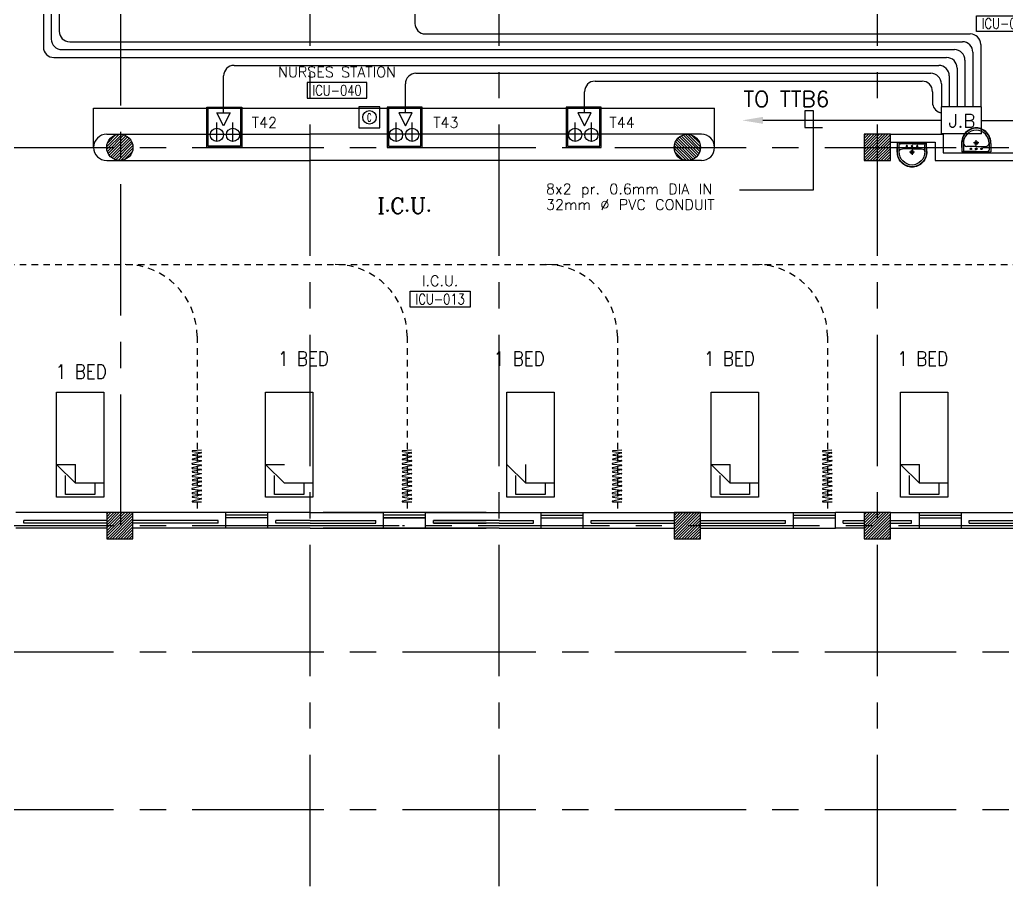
# Model space of a CAD drawing. Extents: x 0 to 92.2, y -1.4 to 78.1.
# Drawn here: x 61.41 to 80.2, y -1.39 to 15.1 of the extents above; entities that cross this region are included whole.
import ezdxf
from ezdxf.enums import TextEntityAlignment as Align

# ---------------------------------------------------------------- set-up
doc = ezdxf.new("R2010")
doc.units = 0
doc.header["$MEASUREMENT"] = 0
for name, pattern in [('CENTERX2', [4, 2.5, -0.5, 0.5, -0.5]), ('DASHED', [0.75, 0.5, -0.25]), ('HIDDEN', [0.375, 0.25, -0.125])]:
    doc.linetypes.add(name, pattern=pattern)
doc.layers.get('0').update_dxf_attribs({"color": 11, "linetype": 'CONTINUOUS'})
for name, color, linetype in [('A_COUNTER', 11, 'CONTINUOUS'), ('A_CUBICLE_CURTAINS', 11, 'HIDDEN'), ('AXES', 11, 'CENTERX2'), ('COL', 11, 'CONTINUOUS'), ('D_CURTAIN', 11, 'HIDDEN'), ('E-CO', 6, 'CONTINUOUS'), ('E-SOCKETS', 4, 'CONTINUOUS'), ('E-TEL', 4, 'CONTINUOUS'), ('E-TEXT', 2, 'CONTINUOUS'), ('E-WIRE', 4, 'CONTINUOUS'), ('FIX', 11, 'CONTINUOUS'), ('FUR', 11, 'CONTINUOUS'), ('HAT', 11, 'CONTINUOUS'), ('INSUL', 11, 'CONTINUOUS'), ('LOCKER', 11, 'CONTINUOUS'), ('RM-BOX', 11, 'CONTINUOUS'), ('RM-NAME', 11, 'CONTINUOUS'), ('RM-NO', 11, 'CONTINUOUS'), ('RS20', 11, 'CONTINUOUS'), ('WALL', 11, 'CONTINUOUS'), ('WIN', 11, 'CONTINUOUS')]:
    doc.layers.add(name, color=color, linetype=linetype)
doc.styles.add('ROMANC', font='romanc', dxfattribs={"height": 0.1})
doc.styles.add('ROMANS', font='ROMANS.shx', dxfattribs={"width": 0.6})
doc.styles.add('RS20', font='ROMANS.shx', dxfattribs={"height": 0.2})
doc.styles.get("Standard").update_dxf_attribs({"font": 'TXT.shx'})

# ---------------------------------------------------------------- blocks, each defined once
blk = doc.blocks.new('*X18')
at = {"color": 0}
for p, q in [((73379, 118298), (73831, 118750)), ((73379, 118351), (73778, 118750)), ((73379, 118404), (73725, 118750)), ((73379, 118457), (73672, 118750)), ((73379, 118510), (73619, 118750)), ((73379, 118563), (73566, 118750)), ((73379, 118616), (73513, 118750)), ((73379, 118669), (73460, 118750)), ((73379, 118722), (73407, 118750)), ((73384, 118250), (73879, 118745)), ((73437, 118250), (73879, 118692)), ((73490, 118250), (73879, 118639)), ((73543, 118250), (73879, 118586)), ((73596, 118250), (73879, 118533)), ((73649, 118250), (73879, 118480)), ((73702, 118250), (73879, 118427)), ((73755, 118250), (73879, 118374)), ((73808, 118250), (73879, 118321)), ((73861, 118250), (73879, 118268))]:
    blk.add_line(p, q, dxfattribs=at)
blk = doc.blocks.new('COL50')
at = {"layer": 'COL'}
blk.add_lwpolyline([(-250, 250), (-250, -250), (250, -250), (250, 250)], close=True, dxfattribs=at)
blk = doc.blocks.new('*X19')
at = {"color": 0}
for p, q in [((84179, 118279), (84650, 118750)), ((84179, 118332), (84596, 118750)), ((84179, 118386), (84543, 118750)), ((84179, 118439), (84490, 118750)), ((84179, 118492), (84437, 118750)), ((84179, 118545), (84384, 118750)), ((84179, 118598), (84331, 118750)), ((84179, 118651), (84278, 118750)), ((84179, 118704), (84225, 118750)), ((84203, 118250), (84679, 118726)), ((84256, 118250), (84679, 118673)), ((84309, 118250), (84679, 118620)), ((84362, 118250), (84679, 118567)), ((84415, 118250), (84679, 118514)), ((84468, 118250), (84679, 118461)), ((84521, 118250), (84679, 118408)), ((84574, 118250), (84679, 118355)), ((84627, 118250), (84679, 118302))]:
    blk.add_line(p, q, dxfattribs=at)
blk = doc.blocks.new('C')
at = {"layer": 'D_CURTAIN'}
for points in [[(0.229, 0.077), (0.229, 0.077, 0.848601), (0.219, 0.076), (0.202, -0.062, -0.855925), (0.192, -0.063), (0.167, 0.072, 0.866955), (0.157, 0.072), (0.144, -0.065, -0.843142), (0.134, -0.066), (0.099, 0.077, 0.845318), (0.089, 0.076), (0.076, -0.066, -0.842227), (0.066, -0.067), (0.029, 0.079, 0.837896), (0.019, 0.078), (0.004, -0.065, -0.84563), (-0.006, -0.065), (-0.04, 0.078, 0.842014), (-0.049, 0.078), (-0.065, -0.063, -0.866148), (-0.075, -0.063), (-0.099, 0.074, 0.854133), (-0.109, 0.074), (-0.129, -0.066, -0.838104), (-0.139, -0.067), (-0.17, 0.077, 0.84026), (-0.18, 0.077), (-0.183, -0.071)], [(0.639, -0.068), (0.628, 0.076, 0.848601), (0.618, 0.076), (0.601, -0.063, -0.855925), (0.591, -0.063), (0.566, 0.071, 0.866955), (0.556, 0.071), (0.542, -0.066, -0.843142), (0.533, -0.066), (0.497, 0.076, 0.845318), (0.488, 0.075), (0.474, -0.067, -0.842227), (0.465, -0.068), (0.427, 0.078, 0.837896), (0.417, 0.078), (0.403, -0.065, -0.84563), (0.393, -0.066), (0.359, 0.078, 0.842014), (0.349, 0.077), (0.334, -0.063, -0.866148), (0.324, -0.064), (0.299, 0.074, 0.854133), (0.29, 0.073), (0.27, -0.067, -0.838104), (0.26, -0.067), (0.229, 0.077, 0.84026), (0.219, 0.076)]]:
    blk.add_lwpolyline(points, format="xyb", dxfattribs=at)
blk = doc.blocks.new('RM1')
at = {"layer": 'RM-BOX'}
blk.add_lwpolyline([(570, -200), (-570, -200), (-570, -500), (570, -500)], close=True, dxfattribs=at)
at = {"layer": 'RM-NAME', "style": 'ROMANS'}
blk.add_attdef('ROOMNAME1', text='', height=200, dxfattribs=at).set_placement((0, 324), align=Align.MIDDLE)
blk = doc.blocks.new('*X124')
at = {"color": 0}
for p, q in [((193089, 10708), (193542, 11161)), ((193089, 10761), (193488, 11161)), ((193089, 10814), (193435, 11161)), ((193089, 10867), (193382, 11161)), ((193089, 10920), (193329, 11161)), ((193089, 10973), (193276, 11161)), ((193089, 11026), (193223, 11161)), ((193089, 11079), (193170, 11161)), ((193089, 11132), (193117, 11161)), ((193095, 10661), (193589, 11155)), ((193148, 10661), (193589, 11102)), ((193201, 10661), (193589, 11049)), ((193254, 10661), (193589, 10996)), ((193307, 10661), (193589, 10943)), ((193360, 10661), (193589, 10890)), ((193413, 10661), (193589, 10837)), ((193466, 10661), (193589, 10784)), ((193519, 10661), (193589, 10731)), ((193572, 10661), (193589, 10678))]:
    blk.add_line(p, q, dxfattribs=at)
blk = doc.blocks.new('*X123')
at = {"color": 0}
for p, q in [((84179, 10675), (84665, 11161)), ((84179, 10729), (84612, 11161)), ((84179, 10782), (84559, 11161)), ((84179, 10835), (84506, 11161)), ((84179, 10888), (84453, 11161)), ((84179, 10941), (84400, 11161)), ((84179, 10994), (84347, 11161)), ((84179, 11047), (84294, 11161)), ((84179, 11100), (84240, 11161)), ((84179, 11153), (84187, 11161)), ((84218, 10661), (84679, 11122)), ((84271, 10661), (84679, 11069)), ((84324, 10661), (84679, 11016)), ((84377, 10661), (84679, 10963)), ((84430, 10661), (84679, 10910)), ((84483, 10661), (84679, 10857)), ((84536, 10661), (84679, 10804)), ((84589, 10661), (84679, 10751)), ((84642, 10661), (84679, 10698))]:
    blk.add_line(p, q, dxfattribs=at)
blk = doc.blocks.new('LAV1')
at = {"layer": 'FIX', "linetype": 'BYBLOCK', "ltscale": 0.3}
for p, q in [((-280, 210), (-275, 50)), ((-245, 210), (-245, 85)), ((245, 210), (245, 85)), ((280, 210), (275, 50)), ((0, 60), (-220, 60)), ((0, 60), (220, 60))]:
    blk.add_line(p, q, dxfattribs=at)
at = {"layer": 'FIX', "linetype": 'CONTINUOUS'}
for p, q in [((-275, 210), (-275, 50)), ((275, 210), (275, 50)), ((0, 50), (-275, 50)), ((0, 50), (-252, 50)), ((0, 155), (-181, 155)), ((0, 155), (181, 155)), ((0, 50), (252, 50)), ((0, 50), (275, 50))]:
    blk.add_line(p, q, dxfattribs=at)
at = {"layer": 'FIX', "linetype": 'DASHED', "ltscale": 0.05}
for p, q in [((50, 220), (-50, 220)), ((0, 170), (0, 270)), ((0, 170), (0, 270))]:
    blk.add_line(p, q, dxfattribs=at)
at = {"layer": 'FIX'}
for p, q in [((16, 107), (-15, 107)), ((0, 92), (0, 123))]:
    blk.add_line(p, q, dxfattribs=at)
for centre, radius in [((0, 220), 29.5), ((0, 220), 22.5), ((0, 107), 15.5)]:
    blk.add_circle(centre, radius, dxfattribs=at)
at = {"layer": 'FIX', "linetype": 'HIDDEN', "ltscale": 0.05}
for centre in [(-100, 107), (100, 107)]:
    blk.add_circle(centre, 12.4, dxfattribs=at)
at = {"layer": 'FIX', "linetype": 'BYBLOCK', "ltscale": 0.3}
for centre, radius, start, end in [((7, 220), 287, 91.3776, 182.0064), ((-7, 220), 287, 357.9936, 88.6224), ((-220, 85), 24.9, 179.7021, 269.9486), ((220, 85), 24.9, 270.0514, 0.2979)]:
    blk.add_arc(centre, radius, start, end, dxfattribs=at)
at = {"layer": 'FIX', "linetype": 'CONTINUOUS'}
for centre, radius, start, end in [((8, 217), 283, 91.6988, 181.351), ((8, 212), 253, 91.7328, 180.4884), ((-8, 217), 283, 358.649, 88.3012), ((-8, 212), 253, 359.5116, 88.2672), ((-179, 222), 66.9, 190.2006, 268.0786), ((179, 222), 66.9, 271.9214, 349.7994)]:
    blk.add_arc(centre, radius, start, end, dxfattribs=at)

msp = doc.modelspace()

# ---------------------------------------------------------------- hatches: boundary and pattern name
at = {"layer": 'HAT'}
h = msp.add_hatch(dxfattribs=at)
h.set_pattern_fill('ANSI31', color=256, scale=0.3, style=0)
h.set_pattern_definition([(45, (2.072397, -30.96219), (-0.026516504, 0.026516504), [])])
h.paths.add_polyline_path([(63.0627, 12.6723), (63.3127, 12.6723), (63.3127, 12.9223, 0.4142136)])
h.paths.add_polyline_path([(63.3127, 12.9223), (63.3127, 12.6723), (63.5627, 12.6723, 0.4142136)])
h.paths.add_polyline_path([(63.5627, 12.6723), (63.3127, 12.6723), (63.3127, 12.4223, 0.4142136)])
h.paths.add_polyline_path([(63.3127, 12.6723), (63.0627, 12.6723, 0.4142136), (63.3127, 12.4223)])
h = msp.add_hatch(dxfattribs=at)
h.set_pattern_fill('ANSI31', color=256, scale=0.3, style=0)
h.set_pattern_definition([(135, (135.354096, -30.9633), (0.026516504, 0.026516504), [])])
h.paths.add_polyline_path([(74.3638, 12.6711), (74.1138, 12.6711), (74.1138, 12.9211, -0.4142136)])
h.paths.add_polyline_path([(74.1138, 12.9211), (74.1138, 12.6711), (73.8638, 12.6711, -0.4142136)])
h.paths.add_polyline_path([(73.8638, 12.6711), (74.1138, 12.6711), (74.1138, 12.4211, -0.4142136)])
h.paths.add_polyline_path([(74.1138, 12.6711), (74.3638, 12.6711, -0.4142136), (74.1138, 12.4211)])

# ---------------------------------------------------------------- linework, layer by layer
at = {"layer": 'A_COUNTER'}
for p, q in [((62.8127, 13.4211), (74.6338, 13.4211)), ((63.0627, 12.9211), (66.9327, 12.9211)), ((74.3838, 12.9211), (66.9327, 12.9211)), ((63.0627, 12.4211), (66.9327, 12.4211)), ((74.3838, 12.4211), (66.9327, 12.4211))]:
    msp.add_line(p, q, dxfattribs=at)
for centre, start, end in [((63.0627, 12.6723), 90, 270), ((74.3838, 12.6723), 270, 90)]:
    msp.add_arc(centre, 0.25, start, end, dxfattribs=at)
at = {"layer": 'A_CUBICLE_CURTAINS', "ltscale": 0.5}
for p, q in [((56.6827, 10.4438), (80.7827, 10.4438)), ((64.7827, 9.0758), (64.7827, 5.7211)), ((68.7827, 9.0758), (68.7827, 5.7211)), ((72.7827, 9.0758), (72.7827, 5.7211)), ((76.7827, 9.0758), (76.7827, 5.7211))]:
    msp.add_line(p, q, dxfattribs=at)
for centre in [(63.4147, 9.0758), (67.4147, 9.0758), (71.4147, 9.0758), (75.4147, 9.0758)]:
    msp.add_arc(centre, 1.368, 0, 90, dxfattribs=at)
at = {"layer": 'AXES'}
for p, q in [((66.9327, -1.3931), (66.9327, 77.4195)), ((66.9327, -1.3931), (66.9327, 77.4195)), ((70.5327, -1.3931), (70.5327, 77.4195)), ((70.5327, -1.3931), (70.5327, 77.4195)), ((63.3327, 5.4711), (63.3327, 64.2911)), ((77.7327, -1.3931), (77.7327, 59.1911)), ((0.6927, 12.6711), (68.7327, 12.6711)), ((68.7327, 12.6711), (84.9327, 12.6711)), ((0.6927, 5.4711), (68.7327, 5.4711)), ((66.1327, 5.4711), (91.5023, 5.4711)), ((0.6927, 3.0711), (68.7327, 3.0711)), ((68.7327, 3.0711), (84.9327, 3.0711)), ((0.6927, 0.0711), (68.7327, 0.0711)), ((68.7327, 0.0711), (84.9327, 0.0711))]:
    msp.add_line(p, q, dxfattribs=at)
at = {"layer": 'COL'}
for p, q in [((63.0627, 5.7211), (63.0627, 5.2211)), ((63.5627, 5.7211), (63.0627, 5.7211)), ((63.5627, 5.2211), (63.5627, 5.7211)), ((73.8627, 5.7211), (73.8627, 5.2211)), ((74.3627, 5.7211), (73.8627, 5.7211)), ((74.3627, 5.2211), (74.3627, 5.7211)), ((63.0627, 5.2211), (63.5627, 5.2211)), ((73.8627, 5.2211), (74.3627, 5.2211))]:
    msp.add_line(p, q, dxfattribs=at)
at = {"layer": 'E-CO', "color": 4}
msp.add_lwpolyline([(68.2646, 13.4461), (67.8646, 13.4461), (67.8646, 13.0461), (68.2646, 13.0461)], close=True, dxfattribs=at)
at = {"layer": 'E-SOCKETS'}
for p, q in [((64.9697, 12.6711), (64.9697, 13.4408)), ((64.9697, 13.4408), (65.6371, 13.4408)), ((65.6371, 13.4408), (65.6371, 12.6711)), ((69.0664, 13.4408), (68.399, 13.4408)), ((68.399, 13.4408), (68.399, 12.6711)), ((69.0664, 12.6711), (69.0664, 13.4408)), ((72.4768, 13.4408), (71.8094, 13.4408)), ((71.8094, 13.4408), (71.8094, 12.6711)), ((72.4768, 12.6711), (72.4768, 13.4408)), ((65.1582, 12.7865), (65.1582, 13.1448)), ((65.4659, 12.7865), (65.4659, 13.1448)), ((68.5702, 12.7865), (68.5702, 13.1448)), ((68.8779, 12.7865), (68.8779, 13.1448)), ((71.9806, 12.7865), (71.9806, 13.1448)), ((72.2883, 12.7865), (72.2883, 13.1448)), ((65.6371, 12.6711), (64.9697, 12.6711)), ((68.399, 12.6711), (69.0664, 12.6711)), ((71.8094, 12.6711), (72.4768, 12.6711))]:
    msp.add_line(p, q, dxfattribs=at)
at = {"layer": 'E-SOCKETS', "color": 8}
for p, q in [((64.9947, 13.4158), (65.6121, 13.4158)), ((64.9947, 12.6961), (64.9947, 13.4158)), ((65.6121, 13.4158), (65.6121, 12.6961)), ((69.0414, 13.4158), (68.424, 13.4158)), ((68.424, 13.4158), (68.424, 12.6961)), ((69.0414, 12.6961), (69.0414, 13.4158)), ((72.4518, 13.4158), (71.8344, 13.4158)), ((71.8344, 13.4158), (71.8344, 12.6961)), ((72.4518, 12.6961), (72.4518, 13.4158)), ((65.6121, 12.6961), (64.9947, 12.6961)), ((68.424, 12.6961), (69.0414, 12.6961)), ((71.8344, 12.6961), (72.4518, 12.6961))]:
    msp.add_line(p, q, dxfattribs=at)
at = {"layer": 'E-SOCKETS'}
for points in [[(65.1612, 13.3268), (65.4137, 13.3268), (65.2875, 13.0846), (65.2875, 13.0846)], [(68.8749, 13.3268), (68.6223, 13.3268), (68.7486, 13.0846), (68.7486, 13.0846)], [(72.2853, 13.3268), (72.0328, 13.3268), (72.159, 13.0846), (72.159, 13.0846)]]:
    msp.add_lwpolyline(points, close=True, dxfattribs=at)
for centre in [(65.1582, 12.9115), (65.4659, 12.9115), (68.5702, 12.9115), (68.8779, 12.9115), (71.9806, 12.9115), (72.2883, 12.9115)]:
    msp.add_circle(centre, 0.125, dxfattribs=at)
at = {"layer": 'E-TEL', "color": 4}
for p, q in [((79.716, 13.4457), (78.9498, 13.4457)), ((78.9498, 12.9279), (78.9498, 13.4457)), ((79.716, 12.9279), (79.716, 13.4457)), ((79.716, 12.9279), (78.9498, 12.9279))]:
    msp.add_line(p, q, dxfattribs=at)
at = {"layer": 'E-TEXT', "color": 11}
msp.add_lwpolyline([(75.1067, 11.8652), (76.5179, 11.8652), (76.5179, 13.3663), (76.3539, 13.3663), (76.3539, 13.0534), (76.6894, 13.0534)], dxfattribs=at)
at = {"layer": 'E-WIRE', "linetype": 'BYBLOCK', "ltscale": 0.3}
for p, q in [((61.8588, 25.4056), (61.8588, 14.5828)), ((62.0088, 25.5556), (62.0088, 14.7328)), ((62.1588, 20.7001), (62.1588, 14.8828)), ((68.9288, 17.1092), (68.9288, 15.0328)), ((62.3588, 14.6828), (79.3498, 14.6828)), ((69.1288, 14.8328), (79.4998, 14.8328)), ((62.2088, 14.5328), (79.1998, 14.5328)), ((62.0588, 14.3828), (79.0498, 14.3828)), ((65.4875, 14.2328), (78.8998, 14.2328)), ((65.2875, 13.3268), (65.2875, 14.0328)), ((68.9486, 14.0828), (78.7498, 14.0828)), ((72.359, 13.9328), (78.582, 13.9328)), ((68.7486, 13.3268), (68.7486, 13.8828)), ((72.159, 13.3268), (72.159, 13.7328)), ((78.9498, 13.3259), (78.9179, 13.3368)), ((79.716, 13.1868), (81.6197, 13.1868))]:
    msp.add_line(p, q, dxfattribs=at)
at = {"layer": 'E-WIRE', "color": 4, "linetype": 'BYBLOCK'}
for p, q in [((79.5498, 14.4828), (79.5498, 13.4457)), ((79.6998, 14.6328), (79.6998, 13.4457)), ((79.3998, 14.3328), (79.3998, 13.4457)), ((79.2498, 14.1828), (79.2498, 13.4457)), ((79.0998, 14.0328), (79.0998, 13.4457)), ((78.782, 13.7328), (78.782, 13.5262)), ((78.9498, 13.8828), (78.9498, 13.4457)), ((78.9498, 13.1868), (75.554, 13.1868))]:
    msp.add_line(p, q, dxfattribs=at)
at = {"layer": 'E-WIRE'}
msp.add_circle((68.0646, 13.2447), 0.128, dxfattribs=at)
at = {"layer": 'E-WIRE', "linetype": 'BYBLOCK', "ltscale": 0.3}
for centre, start, end in [((62.3588, 14.8828), 180, 270), ((69.1288, 15.0328), 180, 270), ((62.2088, 14.7328), 180, 270), ((79.3498, 14.4828), 0, 90), ((62.0588, 14.5828), 180, 270), ((79.0498, 14.1828), 0, 90), ((65.4875, 14.0328), 90, 180), ((78.8998, 14.0328), 0, 90), ((68.9486, 13.8828), 90, 180), ((72.359, 13.7328), 90, 180), ((78.582, 13.7328), 360, 90), ((78.7498, 13.8828), 0, 90)]:
    msp.add_arc(centre, 0.2, start, end, dxfattribs=at)
at = {"layer": 'E-WIRE', "linetype": 'BYBLOCK'}
for centre, start, end in [((79.4998, 14.6328), 0, 90), ((79.1998, 14.3328), 0, 90), ((78.982, 13.5262), 180, 251.2814)]:
    msp.add_arc(centre, 0.2, start, end, dxfattribs=at)
at = {"layer": 'E-WIRE', "color": 4}
msp.add_solid([(75.5565, 13.2535), (75.5565, 13.1201), (75.1565, 13.1868)], dxfattribs=at)
at = {"layer": 'FUR'}
for p, q in [((62.1068, 6.0114), (62.1068, 8.0114)), ((62.1068, 8.0114), (63.0068, 8.0114)), ((63.0068, 8.0114), (63.0068, 6.0114)), ((66.0869, 6.0114), (66.0869, 8.0114)), ((66.0869, 8.0114), (66.9869, 8.0114)), ((66.9869, 8.0114), (66.9869, 6.0114)), ((70.6772, 6.0114), (70.6772, 8.0114)), ((70.6772, 8.0114), (71.5772, 8.0114)), ((71.5772, 8.0114), (71.5772, 6.0114)), ((74.5702, 6.0114), (74.5702, 8.0114)), ((74.5702, 8.0114), (75.4702, 8.0114)), ((75.4702, 8.0114), (75.4702, 6.0114)), ((78.1748, 6.0114), (78.1748, 8.0114)), ((78.1748, 8.0114), (79.0748, 8.0114)), ((79.0748, 8.0114), (79.0748, 6.0114)), ((62.1068, 6.6365), (62.4679, 6.6365)), ((62.4679, 6.2831), (62.1068, 6.6365)), ((62.4679, 6.2831), (62.4679, 6.6365)), ((66.0869, 6.6365), (66.4481, 6.6365)), ((66.4481, 6.2831), (66.0869, 6.6365)), ((71.0383, 6.2831), (70.6772, 6.6365)), ((71.0383, 6.2831), (71.0383, 6.6365)), ((74.5702, 6.6365), (74.9313, 6.6365)), ((74.9313, 6.2831), (74.5702, 6.6365)), ((74.9313, 6.2831), (74.9313, 6.6365)), ((78.1748, 6.6365), (78.5359, 6.6365)), ((78.5359, 6.2831), (78.1748, 6.6365)), ((78.5359, 6.2831), (78.5359, 6.6365)), ((62.2789, 6.0669), (62.2789, 6.4266)), ((66.2591, 6.0669), (66.2591, 6.4266)), ((70.8494, 6.0669), (70.8494, 6.4266)), ((74.7424, 6.0669), (74.7424, 6.4266)), ((78.3469, 6.0669), (78.3469, 6.4266)), ((63.0068, 6.2831), (62.4679, 6.2831)), ((62.8369, 6.2831), (62.8369, 6.0669)), ((66.9869, 6.2831), (66.4481, 6.2831)), ((66.817, 6.2831), (66.817, 6.0669)), ((71.5772, 6.2831), (71.0383, 6.2831)), ((71.4073, 6.2831), (71.4073, 6.0669)), ((75.4702, 6.2831), (74.9313, 6.2831)), ((75.3003, 6.2831), (75.3003, 6.0669)), ((79.0748, 6.2831), (78.5359, 6.2831)), ((78.9049, 6.2831), (78.9049, 6.0669)), ((62.8369, 6.0669), (62.2789, 6.0669)), ((66.817, 6.0669), (66.2591, 6.0669)), ((71.4073, 6.0669), (70.8494, 6.0669)), ((75.3003, 6.0669), (74.7424, 6.0669)), ((78.9049, 6.0669), (78.3469, 6.0669)), ((63.0068, 6.0114), (62.1068, 6.0114)), ((66.9869, 6.0114), (66.0869, 6.0114)), ((71.5772, 6.0114), (70.6772, 6.0114)), ((75.4702, 6.0114), (74.5702, 6.0114)), ((79.0748, 6.0114), (78.1748, 6.0114))]:
    msp.add_line(p, q, dxfattribs=at)
at = {"layer": 'INSUL'}
for p, q in [((61.4827, 5.5211), (61.4827, 5.5711)), ((63.0627, 5.5711), (61.4827, 5.5711)), ((63.0627, 5.5211), (61.4827, 5.5211)), ((65.1827, 5.5711), (63.5627, 5.5711)), ((65.1827, 5.5211), (63.5627, 5.5211)), ((65.1827, 5.5211), (65.1827, 5.5711)), ((66.2827, 5.5211), (66.2827, 5.5711)), ((66.6827, 5.5711), (66.2827, 5.5711)), ((66.2827, 5.5211), (66.2827, 5.5711)), ((66.9327, 5.5711), (66.2827, 5.5711)), ((66.6827, 5.5211), (66.2827, 5.5211)), ((66.9327, 5.5211), (66.2827, 5.5211)), ((66.9327, 5.5711), (68.1827, 5.5711)), ((66.9327, 5.5211), (68.1827, 5.5211)), ((68.186, 5.5211), (68.186, 5.5711)), ((69.2827, 5.5711), (70.2827, 5.5711)), ((69.2827, 5.5211), (69.2827, 5.5711)), ((69.2827, 5.5211), (70.2827, 5.5211)), ((70.5327, 5.5711), (69.286, 5.5711)), ((70.5327, 5.5211), (69.286, 5.5211)), ((70.5327, 5.5711), (71.186, 5.5711)), ((70.5327, 5.5211), (71.186, 5.5211)), ((70.7827, 5.5711), (71.186, 5.5711)), ((70.7827, 5.5211), (71.186, 5.5211)), ((71.186, 5.5211), (71.186, 5.5711)), ((71.186, 5.5211), (71.186, 5.5711)), ((72.2827, 5.5711), (73.8627, 5.5711)), ((72.2827, 5.5211), (72.2827, 5.5711)), ((72.2827, 5.5211), (73.8627, 5.5211)), ((74.3627, 5.5711), (75.9827, 5.5711)), ((74.3627, 5.5211), (75.9827, 5.5211)), ((75.9827, 5.5211), (75.9827, 5.5711)), ((77.0827, 5.5711), (77.4827, 5.5711)), ((77.0827, 5.5211), (77.0827, 5.5711)), ((77.0827, 5.5211), (77.4827, 5.5211)), ((77.9827, 5.5711), (78.3793, 5.5711)), ((77.9827, 5.5211), (78.3793, 5.5211)), ((78.3793, 5.5211), (78.3793, 5.5711)), ((79.4793, 5.5211), (79.4793, 5.5711)), ((79.4793, 5.5711), (83.1327, 5.5711)), ((79.4793, 5.5211), (83.1327, 5.5211))]:
    msp.add_line(p, q, dxfattribs=at)
at = {"layer": 'LOCKER', "color": 0, "linetype": 'BYBLOCK', "ltscale": 0.3}
for p, q in [((62.8127, 12.6723), (62.8127, 13.4211)), ((74.6338, 12.6723), (74.6338, 13.4211))]:
    msp.add_line(p, q, dxfattribs=at)
at = {"layer": 'WALL', "linetype": 'BYBLOCK'}
for p, q in [((77.9827, 12.9211), (78.9827, 12.9211)), ((78.9827, 12.9211), (78.9827, 12.5711)), ((77.9827, 12.7711), (78.8327, 12.7711)), ((78.8327, 12.7711), (78.8327, 12.4211)), ((78.8327, 12.4211), (80.7827, 12.4211)), ((78.9827, 12.5711), (84.6327, 12.5711))]:
    msp.add_line(p, q, dxfattribs=at)
at = {"layer": 'WALL'}
for p, q in [((65.3327, 5.7211), (61.3327, 5.7211)), ((65.3327, 5.4211), (65.3327, 5.7211)), ((66.6827, 5.7211), (66.1327, 5.7211)), ((66.1327, 5.4211), (66.1327, 5.7211)), ((66.9327, 5.7211), (66.1327, 5.7211)), ((66.9327, 5.7211), (68.3294, 5.7211)), ((67.1827, 5.7211), (68.3294, 5.7211)), ((68.3327, 5.7211), (67.186, 5.7211)), ((68.3327, 5.4211), (68.3327, 5.7211)), ((69.1327, 5.7211), (70.2827, 5.7211)), ((69.1327, 5.7211), (70.2827, 5.7211)), ((69.1327, 5.4211), (69.1327, 5.7211)), ((70.286, 5.7211), (69.136, 5.7211)), ((70.286, 5.7211), (69.136, 5.7211)), ((70.2827, 5.7211), (71.3327, 5.7211)), ((71.3327, 5.4211), (71.3327, 5.7211)), ((71.3327, 5.4211), (71.3327, 5.7211)), ((72.1327, 5.7211), (76.1327, 5.7211)), ((72.1327, 5.4211), (72.1327, 5.7211)), ((76.1327, 5.4211), (76.1327, 5.7211)), ((76.9327, 5.4211), (76.9327, 5.7211)), ((77.4827, 5.7211), (76.9327, 5.7211)), ((77.9827, 5.7211), (78.5327, 5.7211)), ((78.5327, 5.4211), (78.5327, 5.7211)), ((79.3327, 5.4211), (79.3327, 5.7211)), ((79.3327, 5.7211), (80.7827, 5.7211)), ((63.0627, 5.4211), (61.3327, 5.4211)), ((65.3327, 5.4211), (63.5627, 5.4211)), ((66.6827, 5.4211), (66.1327, 5.4211)), ((66.9327, 5.4211), (66.1327, 5.4211)), ((66.9327, 5.4211), (68.3294, 5.4211)), ((67.1827, 5.4211), (68.3294, 5.4211)), ((68.3327, 5.4211), (67.186, 5.4211)), ((69.1327, 5.4211), (70.2827, 5.4211)), ((69.1327, 5.4211), (70.2827, 5.4211)), ((70.2827, 5.4211), (69.136, 5.4211)), ((70.5327, 5.4211), (69.136, 5.4211)), ((70.5327, 5.4211), (71.3327, 5.4211)), ((70.7827, 5.4211), (71.3327, 5.4211)), ((72.1327, 5.4211), (73.8627, 5.4211)), ((74.3627, 5.4211), (76.1327, 5.4211)), ((77.4827, 5.4211), (76.9327, 5.4211)), ((77.9827, 5.4211), (78.5327, 5.4211)), ((79.3327, 5.4211), (83.2827, 5.4211))]:
    msp.add_line(p, q, dxfattribs=at)
at = {"layer": 'WALL', "linetype": 'BYBLOCK', "ltscale": 0.3}
for points in [[(77.4827, 12.4211), (77.9827, 12.4211), (77.9827, 12.9211), (77.4827, 12.9211)], [(77.4827, 5.2211), (77.9827, 5.2211), (77.9827, 5.7211), (77.4827, 5.7211)]]:
    msp.add_lwpolyline(points, close=True, dxfattribs=at)
at = {"layer": 'WALL'}
for centre in [(63.3127, 12.6723), (74.1138, 12.6711)]:
    msp.add_circle(centre, 0.25, dxfattribs=at)
at = {"layer": 'WIN'}
for p, q in [((66.1327, 5.7211), (65.3327, 5.7211)), ((66.1327, 5.6711), (65.3327, 5.6711)), ((69.1294, 5.7211), (68.3327, 5.7211)), ((69.1294, 5.6711), (68.3327, 5.6711)), ((71.3327, 5.7211), (72.1327, 5.7211)), ((71.3327, 5.6711), (72.1327, 5.6711)), ((76.1327, 5.7211), (76.9327, 5.7211)), ((76.1327, 5.6711), (76.9327, 5.6711)), ((78.5327, 5.7211), (79.3327, 5.7211)), ((78.5327, 5.6711), (79.3327, 5.6711)), ((66.1327, 5.6211), (65.3327, 5.6211)), ((69.1294, 5.6211), (68.3327, 5.6211)), ((69.1294, 5.6211), (68.3327, 5.6211)), ((68.336, 5.6211), (69.1327, 5.6211)), ((71.3327, 5.6211), (72.1327, 5.6211)), ((76.1327, 5.6211), (76.9327, 5.6211)), ((78.5327, 5.6211), (79.3327, 5.6211)), ((66.1327, 5.4211), (65.3327, 5.4211)), ((69.1294, 5.4211), (68.3327, 5.4211)), ((69.1294, 5.4211), (68.3327, 5.4211)), ((68.336, 5.4211), (69.1327, 5.4211)), ((68.336, 5.4211), (69.1327, 5.4211)), ((71.3327, 5.4211), (72.1327, 5.4211)), ((76.1327, 5.4211), (76.9327, 5.4211)), ((78.5327, 5.4211), (79.3327, 5.4211))]:
    msp.add_line(p, q, dxfattribs=at)

# ---------------------------------------------------------------- block references
at = {"layer": 'COL', "xscale": 0.001, "yscale": 0.001, "zscale": 0.001}
for p in [(77.7327, 12.6711), (77.7327, 5.4711)]:
    msp.add_blockref('COL50', p, dxfattribs=at)
at = {"layer": 'D_CURTAIN', "ltscale": 2, "xscale": 1.2, "yscale": 1.2, "zscale": 1.2, "rotation": 90}
for p in [(64.7843, 6.1429), (68.7843, 6.1429), (72.7843, 6.1429), (76.7843, 6.1429)]:
    msp.add_blockref('C', p, dxfattribs=at)
at = {"layer": 'FIX', "xscale": 0.001, "yscale": 0.001, "zscale": 0.001}
msp.add_blockref('LAV1', (79.6139, 12.5366), dxfattribs=at)
at = {"layer": 'FIX', "xscale": -0.001, "yscale": 0.001, "zscale": 0.001, "rotation": 180}
msp.add_blockref('LAV1', (78.392, 12.8008), dxfattribs=at)
at = {"layer": 'HAT', "zscale": 0.001}
for name, p, xscale, yscale in [('*X18', (4.1035, -105.8286), 0.001, 0.001), ('*X124', (-130.0259, -5.4399), 0.001000000047497451, 0.0009999999892897904), ('*X123', (-10.3165, -5.4399), 0.001000000047497451, 0.0009999999892897904), ('*X19', (-6.6965, -113.0286), 0.001, 0.001)]:
    msp.add_blockref(name, p, dxfattribs=dict(at, xscale=xscale, yscale=yscale))
at = {"layer": 'RM-NAME'}
ref = msp.add_blockref('RM1', (80.1868, 15.3795), dxfattribs=dict(at, xscale=-0.001, yscale=0.001, zscale=0.001))
ref.add_attrib('ROOMNO', 'ICU-017', dxfattribs={"layer": 'RM-NO', "height": 0.2, "style": 'ROMANS', "width": 0.8}).set_placement((80.1868, 15.0295), align=Align.MIDDLE)
ref.add_attrib('ROOMNAME2', 'PATIENT AREA', dxfattribs={"height": 0.2, "style": 'ROMANS'}).set_placement((80.1868, 15.3795), align=Align.MIDDLE)
ref = msp.add_blockref('RM1', (67.447, 14.107), dxfattribs=dict(at, xscale=0.001, yscale=0.001, zscale=0.001))
ref.add_attrib('ROOMNO', 'ICU-040', dxfattribs={"layer": 'RM-NO', "height": 0.2, "style": 'ROMANS', "width": 0.8}).set_placement((67.447, 13.757), align=Align.MIDDLE)
ref.add_attrib('ROOMNAME2', 'NURSES STATION', dxfattribs={"height": 0.2, "style": 'ROMANS'}).set_placement((67.447, 14.107), align=Align.MIDDLE)
ref = msp.add_blockref('RM1', (69.4092, 10.132), dxfattribs=dict(at, xscale=-0.001, yscale=0.001, zscale=0.001))
ref.add_attrib('ROOMNO', 'ICU-013', dxfattribs={"layer": 'RM-NO', "height": 0.2, "style": 'ROMANS', "width": 0.8}).set_placement((69.4092, 9.782), align=Align.MIDDLE)
ref.add_attrib('ROOMNAME2', 'I.C.U.', dxfattribs={"height": 0.2, "style": 'ROMANS'}).set_placement((69.4092, 10.132), align=Align.MIDDLE)

# ---------------------------------------------------------------- texts
at = {"layer": 'E-CO', "color": 2, "style": 'ROMANS', "width": 0.6}
msp.add_text('C', height=0.1536, dxfattribs=at).set_placement((68.0194, 13.1654))
at = {"layer": 'E-TEL', "color": 4, "style": 'ROMANS'}
msp.add_text('TO TTB6', height=0.3, dxfattribs=at).set_placement((75.1827, 13.4437, -2.4))
msp.add_text('J.B', height=0.25249, dxfattribs=at).set_placement((79.3421, 13.1798), align=Align.MIDDLE)
at = {"layer": 'E-TEXT', "color": 4}
for s, p in [('T42', (66.0647, 13.146)), ('T43', (69.5186, 13.146)), ('T44', (72.8724, 13.146))]:
    msp.add_text(s, height=0.2, dxfattribs=at).set_placement(p, align=Align.MIDDLE)
for s, p in [('8x2 pr. 0.6mm DIA IN', (71.4246, 11.779, -2.4)), ('32mm %%C PVC CONDUIT', (71.4246, 11.4809, -2.4))]:
    msp.add_text(s, height=0.2, dxfattribs=at).set_placement(p)
at = {"layer": 'RM-NAME', "style": 'ROMANC'}
msp.add_text('I.C.U.', height=0.3, dxfattribs=at).set_placement((68.7299, 11.5596), align=Align.MIDDLE)
at = {"layer": 'RS20', "style": 'RS20', "width": 0.85}
for p in [(66.8069, 8.6519), (70.9144, 8.6519), (74.9144, 8.6519), (78.5941, 8.6519), (62.5776, 8.403)]:
    msp.add_text('1 BED', height=0.2736, dxfattribs=at).set_placement(p, align=Align.MIDDLE)

doc.saveas('drawing.dxf')
